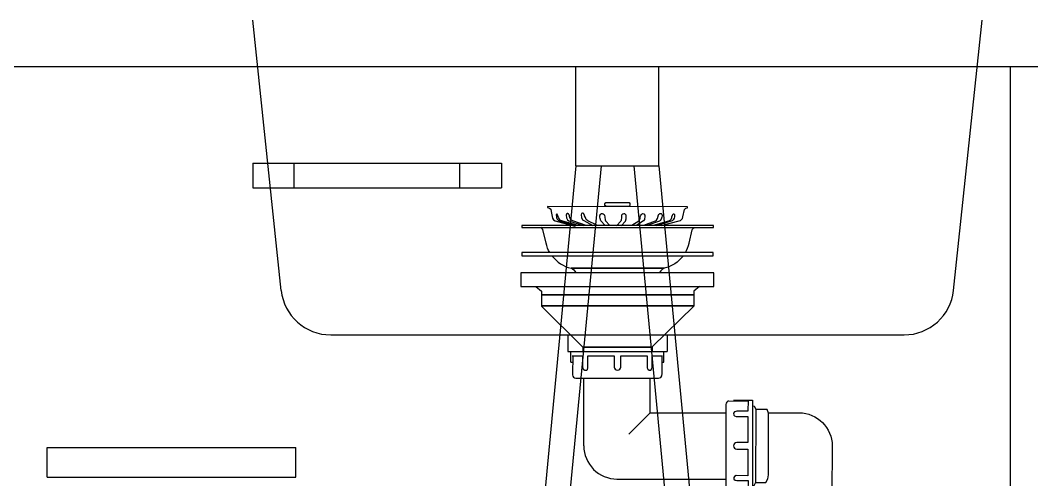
# Model space of a CAD drawing. Header units: millimetres. Extents: x 976 to 9349, y -1578 to 2211.
# Drawn here: x 6598.8 to 6659.8, y -624.8 to -597 of the extents above; entities that cross this region are included whole.
import ezdxf

# ---------------------------------------------------------------- set-up
doc = ezdxf.new("R2010")
doc.units = ezdxf.units.MM
for name, color, linetype in [('Inst - odpływ', 35, 'Continuous'), ('Meble', 42, 'Continuous'), ('Meble wnętrze', 52, 'Continuous')]:
    doc.layers.add(name, color=color, linetype=linetype)

# ---------------------------------------------------------------- blocks, each defined once
blk = doc.blocks.new('Z$W@#25996')
for p, q in [((1.717, 3.686), (0, 20)), ((42.283, 3.686), (44, 20)), ((4.701, 1), (39.299, 1)), ((19, 1), (19, 0)), ((25, 1), (25, 0)), ((19, 0), (25, 0))]:
    blk.add_line(p, q)
for centre, start, end in [((4.701, 4), 186.00901, 270), ((39.299, 4), 270, 353.99099)]:
    blk.add_arc(centre, 3, start, end)
blk = doc.blocks.new('Z$W@#292')
for p, q in [((0, 1.5), (15, 1.5)), ((0, 1.5), (0, 0)), ((2.5, 0), (2.5, 1.5)), ((12.5, 0), (12.5, 1.5)), ((15, 1.5), (15, 0)), ((0, 0), (15, 0))]:
    blk.add_line(p, q)
blk = doc.blocks.new('Z$W@#22725')
blk.add_line((0, 88.9), (80, 88.9))
blk.add_blockref('Z$W@#292', (32.5, 81.575))
blk = doc.blocks.new('Z$W@#23851')
for p, q in [((0, 1.8), (15, 1.8)), ((0, 0), (0, 1.8)), ((15, 0), (15, 1.8)), ((0, 0), (15, 0))]:
    blk.add_line(p, q)
blk = doc.blocks.new('Z$W@#2324')
blk.add_line((0, 0), (251, 0))
blk = doc.blocks.new('Z$W@#28199')
for p, q in [((5, 60), (5, 66)), ((10, 60), (10, 66)), ((5, 60), (0, 7.5)), ((6.514, 60), (1.5, 7.5)), ((5, 60), (10, 60)), ((8.486, 60), (13.5, 7.5)), ((10, 60), (15, 7.5))]:
    blk.add_line(p, q)
blk = doc.blocks.new('Z$W@#17160')
for p, q in [((28.396, 34.68), (33.996, 34.68)), ((28.396, 34.03), (28.396, 34.68)), ((29.101, 34.68), (33.292, 34.68)), ((33.996, 34.03), (33.996, 34.68)), ((28.396, 34.03), (28.507, 34.03)), ((33.894, 34.03), (33.996, 34.03)), ((29.171, 28.973), (29.17, 33.073)), ((33.171, 30.973), (33.17, 33.073)), ((31.877, 29.679), (33.171, 30.973)), ((33.171, 30.973), (37.736, 30.974)), ((31.171, 26.973), (37.737, 26.974))]:
    blk.add_line(p, q)
blk.add_arc((31.171, 28.973), 2, 180, 270.02263)
for points, knots in [([(33.835, 42.287), (33.835, 42.287), (34.92, 42.56), (34.92, 42.56), (34.92, 42.56), (35.035, 42.588), (35.124, 42.681), (35.147, 42.799), (35.147, 42.799), (35.147, 42.799), (35.242, 43.252), (35.242, 43.252), (35.242, 43.252), (35.242, 43.252), (35.316, 43.326), (35.316, 43.326), (35.316, 43.326), (35.316, 43.326), (35.432, 43.358), (35.432, 43.358), (35.432, 43.358), (35.432, 43.358), (35.432, 43.405), (35.432, 43.405), (35.432, 43.405), (35.432, 43.405), (26.977, 43.425), (26.977, 43.425), (26.977, 43.425), (26.977, 43.425), (26.979, 43.368), (26.979, 43.368), (26.979, 43.368), (26.979, 43.368), (27.09, 43.335), (27.09, 43.335), (27.09, 43.335), (27.09, 43.335), (27.173, 43.265), (27.173, 43.265), (27.173, 43.265), (27.173, 43.265), (27.21, 43.122), (27.21, 43.122), (27.21, 43.122), (27.21, 43.122), (27.275, 42.732), (27.275, 42.732), (27.275, 42.732), (27.275, 42.732), (27.34, 42.635), (27.34, 42.635), (27.34, 42.635), (27.34, 42.635), (27.432, 42.57), (27.432, 42.57), (27.432, 42.57), (27.432, 42.57), (28.636, 42.25), (28.636, 42.25)], [0, 0, 0, 0, 0.0625, 0.0625, 0.0625, 0.0625, 0.125, 0.125, 0.125, 0.125, 0.1875, 0.1875, 0.1875, 0.1875, 0.25, 0.25, 0.25, 0.25, 0.3125, 0.3125, 0.3125, 0.3125, 0.375, 0.375, 0.375, 0.375, 0.4375, 0.4375, 0.4375, 0.4375, 0.5, 0.5, 0.5, 0.5, 0.5625, 0.5625, 0.5625, 0.5625, 0.625, 0.625, 0.625, 0.625, 0.6875, 0.6875, 0.6875, 0.6875, 0.75, 0.75, 0.75, 0.75, 0.8125, 0.8125, 0.8125, 0.8125, 0.875, 0.875, 0.875, 0.875, 1, 1, 1, 1]), ([(31.915, 43.674), (31.915, 43.674), (30.504, 43.674), (30.504, 43.674), (30.504, 43.674), (30.504, 43.674), (30.438, 43.599), (30.438, 43.599), (30.438, 43.599), (30.438, 43.599), (30.438, 43.493), (30.438, 43.493), (30.438, 43.493), (30.438, 43.493), (30.53, 43.425), (30.53, 43.425), (30.53, 43.425), (30.53, 43.425), (31.89, 43.425), (31.89, 43.425), (31.89, 43.425), (31.89, 43.425), (31.939, 43.483), (31.939, 43.483), (31.939, 43.483), (31.939, 43.483), (31.939, 43.609), (31.939, 43.609), (31.939, 43.609), (31.939, 43.609), (31.915, 43.674), (31.915, 43.674)], [0, 0, 0, 0, 0.111111, 0.111111, 0.111111, 0.111111, 0.222222, 0.222222, 0.222222, 0.222222, 0.333333, 0.333333, 0.333333, 0.333333, 0.444444, 0.444444, 0.444444, 0.444444, 0.555556, 0.555556, 0.555556, 0.555556, 0.666667, 0.666667, 0.666667, 0.666667, 0.777778, 0.777778, 0.777778, 0.777778, 1, 1, 1, 1]), ([(28.837, 42.294), (28.837, 42.294), (27.759, 42.593), (27.759, 42.593), (27.759, 42.593), (27.759, 42.593), (27.711, 42.657), (27.711, 42.657), (27.711, 42.657), (27.711, 42.657), (27.64, 42.761), (27.64, 42.761), (27.64, 42.761), (27.64, 42.761), (27.588, 42.936), (27.588, 42.936), (27.588, 42.936), (27.588, 42.936), (27.548, 42.988), (27.548, 42.988), (27.548, 42.988), (27.548, 42.988), (27.512, 42.976), (27.512, 42.976), (27.512, 42.976), (27.512, 42.976), (27.496, 42.936), (27.496, 42.936), (27.496, 42.936), (27.496, 42.936), (27.516, 42.799), (27.516, 42.799), (27.516, 42.799), (27.516, 42.799), (27.523, 42.771), (27.523, 42.771), (27.523, 42.771), (27.523, 42.771), (27.531, 42.743), (27.531, 42.743), (27.531, 42.743), (27.531, 42.743), (27.543, 42.717), (27.543, 42.717), (27.543, 42.717), (27.543, 42.717), (27.556, 42.692), (27.556, 42.692), (27.556, 42.692), (27.556, 42.692), (27.572, 42.668), (27.572, 42.668), (27.572, 42.668), (27.572, 42.668), (27.589, 42.646), (27.589, 42.646), (27.589, 42.646), (27.589, 42.646), (27.609, 42.626), (27.609, 42.626), (27.609, 42.626), (27.609, 42.626), (27.63, 42.608), (27.63, 42.608), (27.63, 42.608), (27.63, 42.608), (27.652, 42.592), (27.652, 42.592), (27.652, 42.592), (27.652, 42.592), (27.676, 42.579), (27.676, 42.579), (27.676, 42.579), (27.676, 42.579), (27.701, 42.568), (27.701, 42.568), (27.701, 42.568), (27.701, 42.568), (27.726, 42.56), (27.726, 42.56), (27.726, 42.56), (27.726, 42.56), (28.698, 42.262), (28.698, 42.262)], [0, 0, 0, 0, 0.045455, 0.045455, 0.045455, 0.045455, 0.090909, 0.090909, 0.090909, 0.090909, 0.136364, 0.136364, 0.136364, 0.136364, 0.181818, 0.181818, 0.181818, 0.181818, 0.227273, 0.227273, 0.227273, 0.227273, 0.272727, 0.272727, 0.272727, 0.272727, 0.318182, 0.318182, 0.318182, 0.318182, 0.363636, 0.363636, 0.363636, 0.363636, 0.409091, 0.409091, 0.409091, 0.409091, 0.454545, 0.454545, 0.454545, 0.454545, 0.5, 0.5, 0.5, 0.5, 0.545455, 0.545455, 0.545455, 0.545455, 0.590909, 0.590909, 0.590909, 0.590909, 0.636364, 0.636364, 0.636364, 0.636364, 0.681818, 0.681818, 0.681818, 0.681818, 0.727273, 0.727273, 0.727273, 0.727273, 0.772727, 0.772727, 0.772727, 0.772727, 0.818182, 0.818182, 0.818182, 0.818182, 0.863636, 0.863636, 0.863636, 0.863636, 0.909091, 0.909091, 0.909091, 0.909091, 1, 1, 1, 1]), ([(29.311, 42.294), (29.311, 42.294), (28.515, 42.565), (28.515, 42.565), (28.515, 42.565), (28.515, 42.565), (28.38, 42.617), (28.38, 42.617), (28.38, 42.617), (28.38, 42.617), (28.324, 42.745), (28.324, 42.745), (28.324, 42.745), (28.324, 42.745), (28.307, 42.853), (28.307, 42.853), (28.307, 42.853), (28.307, 42.853), (28.304, 42.872), (28.304, 42.872), (28.304, 42.872), (28.304, 42.872), (28.298, 42.891), (28.298, 42.891), (28.298, 42.891), (28.298, 42.891), (28.292, 42.91), (28.292, 42.91), (28.292, 42.91), (28.292, 42.91), (28.283, 42.928), (28.283, 42.928), (28.283, 42.928), (28.283, 42.928), (28.274, 42.944), (28.274, 42.944), (28.274, 42.944), (28.274, 42.944), (28.263, 42.959), (28.263, 42.959), (28.263, 42.959), (28.263, 42.959), (28.252, 42.972), (28.252, 42.972), (28.252, 42.972), (28.252, 42.972), (28.24, 42.983), (28.24, 42.983), (28.24, 42.983), (28.24, 42.983), (28.228, 42.992), (28.228, 42.992), (28.228, 42.992), (28.228, 42.992), (28.215, 42.999), (28.215, 42.999), (28.215, 42.999), (28.215, 42.999), (28.203, 43.004), (28.203, 43.004), (28.203, 43.004), (28.203, 43.004), (28.19, 43.006), (28.19, 43.006), (28.19, 43.006), (28.19, 43.006), (28.184, 43.007), (28.184, 43.007), (28.184, 43.007), (28.184, 43.007), (28.129, 42.972), (28.129, 42.972), (28.129, 42.972), (28.129, 42.972), (28.097, 42.904), (28.097, 42.904), (28.097, 42.904), (28.097, 42.904), (28.117, 42.745), (28.117, 42.745), (28.117, 42.745), (28.117, 42.745), (28.185, 42.621), (28.185, 42.621), (28.185, 42.621), (28.185, 42.621), (28.26, 42.573), (28.26, 42.573), (28.26, 42.573), (28.26, 42.573), (29.124, 42.278), (29.124, 42.278)], [0, 0, 0, 0, 0.041667, 0.041667, 0.041667, 0.041667, 0.083333, 0.083333, 0.083333, 0.083333, 0.125, 0.125, 0.125, 0.125, 0.166667, 0.166667, 0.166667, 0.166667, 0.208333, 0.208333, 0.208333, 0.208333, 0.25, 0.25, 0.25, 0.25, 0.291667, 0.291667, 0.291667, 0.291667, 0.333333, 0.333333, 0.333333, 0.333333, 0.375, 0.375, 0.375, 0.375, 0.416667, 0.416667, 0.416667, 0.416667, 0.458333, 0.458333, 0.458333, 0.458333, 0.5, 0.5, 0.5, 0.5, 0.541667, 0.541667, 0.541667, 0.541667, 0.583333, 0.583333, 0.583333, 0.583333, 0.625, 0.625, 0.625, 0.625, 0.666667, 0.666667, 0.666667, 0.666667, 0.708333, 0.708333, 0.708333, 0.708333, 0.75, 0.75, 0.75, 0.75, 0.791667, 0.791667, 0.791667, 0.791667, 0.833333, 0.833333, 0.833333, 0.833333, 0.875, 0.875, 0.875, 0.875, 0.916667, 0.916667, 0.916667, 0.916667, 1, 1, 1, 1]), ([(29.963, 42.303), (29.963, 42.303), (29.422, 42.569), (29.422, 42.569), (29.422, 42.569), (29.422, 42.569), (29.316, 42.643), (29.316, 42.643), (29.316, 42.643), (29.316, 42.643), (29.272, 42.76), (29.272, 42.76), (29.272, 42.76), (29.272, 42.76), (29.215, 42.875), (29.215, 42.875), (29.215, 42.875), (29.215, 42.875), (29.211, 42.896), (29.211, 42.896), (29.211, 42.896), (29.211, 42.896), (29.206, 42.916), (29.206, 42.916), (29.206, 42.916), (29.206, 42.916), (29.199, 42.936), (29.199, 42.936), (29.199, 42.936), (29.199, 42.936), (29.191, 42.955), (29.191, 42.955), (29.191, 42.955), (29.191, 42.955), (29.181, 42.972), (29.181, 42.972), (29.181, 42.972), (29.181, 42.972), (29.171, 42.988), (29.171, 42.988), (29.171, 42.988), (29.171, 42.988), (29.159, 43.002), (29.159, 43.002), (29.159, 43.002), (29.159, 43.002), (29.147, 43.014), (29.147, 43.014), (29.147, 43.014), (29.147, 43.014), (29.135, 43.024), (29.135, 43.024), (29.135, 43.024), (29.135, 43.024), (29.123, 43.031), (29.123, 43.031), (29.123, 43.031), (29.123, 43.031), (29.11, 43.036), (29.11, 43.036), (29.11, 43.036), (29.11, 43.036), (29.097, 43.039), (29.097, 43.039), (29.097, 43.039), (29.097, 43.039), (29.091, 43.039), (29.091, 43.039), (29.091, 43.039), (29.091, 43.039), (29.036, 43.002), (29.036, 43.002), (29.036, 43.002), (29.036, 43.002), (29.005, 42.93), (29.005, 42.93), (29.005, 42.93), (29.005, 42.93), (29.025, 42.76), (29.025, 42.76), (29.025, 42.76), (29.025, 42.76), (29.092, 42.629), (29.092, 42.629), (29.092, 42.629), (29.092, 42.629), (29.168, 42.578), (29.168, 42.578), (29.168, 42.578), (29.168, 42.578), (29.707, 42.282), (29.707, 42.282)], [0, 0, 0, 0, 0.041667, 0.041667, 0.041667, 0.041667, 0.083333, 0.083333, 0.083333, 0.083333, 0.125, 0.125, 0.125, 0.125, 0.166667, 0.166667, 0.166667, 0.166667, 0.208333, 0.208333, 0.208333, 0.208333, 0.25, 0.25, 0.25, 0.25, 0.291667, 0.291667, 0.291667, 0.291667, 0.333333, 0.333333, 0.333333, 0.333333, 0.375, 0.375, 0.375, 0.375, 0.416667, 0.416667, 0.416667, 0.416667, 0.458333, 0.458333, 0.458333, 0.458333, 0.5, 0.5, 0.5, 0.5, 0.541667, 0.541667, 0.541667, 0.541667, 0.583333, 0.583333, 0.583333, 0.583333, 0.625, 0.625, 0.625, 0.625, 0.666667, 0.666667, 0.666667, 0.666667, 0.708333, 0.708333, 0.708333, 0.708333, 0.75, 0.75, 0.75, 0.75, 0.791667, 0.791667, 0.791667, 0.791667, 0.833333, 0.833333, 0.833333, 0.833333, 0.875, 0.875, 0.875, 0.875, 0.916667, 0.916667, 0.916667, 0.916667, 1, 1, 1, 1]), ([(30.449, 42.291), (30.449, 42.291), (30.187, 42.565), (30.187, 42.565), (30.187, 42.565), (30.187, 42.565), (30.149, 42.705), (30.149, 42.705), (30.149, 42.705), (30.149, 42.705), (30.142, 42.795), (30.142, 42.795), (30.142, 42.795), (30.142, 42.795), (30.141, 42.853), (30.141, 42.853), (30.141, 42.853), (30.141, 42.853), (30.142, 42.872), (30.142, 42.872), (30.142, 42.872), (30.142, 42.872), (30.144, 42.891), (30.144, 42.891), (30.144, 42.891), (30.144, 42.891), (30.149, 42.91), (30.149, 42.91), (30.149, 42.91), (30.149, 42.91), (30.156, 42.928), (30.156, 42.928), (30.156, 42.928), (30.156, 42.928), (30.165, 42.944), (30.165, 42.944), (30.165, 42.944), (30.165, 42.944), (30.177, 42.959), (30.177, 42.959), (30.177, 42.959), (30.177, 42.959), (30.189, 42.972), (30.189, 42.972), (30.189, 42.972), (30.189, 42.972), (30.204, 42.983), (30.204, 42.983), (30.204, 42.983), (30.204, 42.983), (30.219, 42.992), (30.219, 42.992), (30.219, 42.992), (30.219, 42.992), (30.236, 42.999), (30.236, 42.999), (30.236, 42.999), (30.236, 42.999), (30.254, 43.004), (30.254, 43.004), (30.254, 43.004), (30.254, 43.004), (30.272, 43.006), (30.272, 43.006), (30.272, 43.006), (30.272, 43.006), (30.281, 43.007), (30.281, 43.007), (30.281, 43.007), (30.281, 43.007), (30.34, 42.984), (30.34, 42.984), (30.34, 42.984), (30.34, 42.984), (30.404, 42.942), (30.404, 42.942), (30.404, 42.942), (30.404, 42.942), (30.423, 42.904), (30.423, 42.904), (30.423, 42.904), (30.423, 42.904), (30.43, 42.793), (30.43, 42.793), (30.43, 42.793), (30.43, 42.793), (30.449, 42.622), (30.449, 42.622), (30.449, 42.622), (30.449, 42.622), (30.475, 42.563), (30.475, 42.563), (30.475, 42.563), (30.475, 42.563), (30.735, 42.291), (30.735, 42.291)], [0, 0, 0, 0, 0.04, 0.04, 0.04, 0.04, 0.08, 0.08, 0.08, 0.08, 0.12, 0.12, 0.12, 0.12, 0.16, 0.16, 0.16, 0.16, 0.2, 0.2, 0.2, 0.2, 0.24, 0.24, 0.24, 0.24, 0.28, 0.28, 0.28, 0.28, 0.32, 0.32, 0.32, 0.32, 0.36, 0.36, 0.36, 0.36, 0.4, 0.4, 0.4, 0.4, 0.44, 0.44, 0.44, 0.44, 0.48, 0.48, 0.48, 0.48, 0.52, 0.52, 0.52, 0.52, 0.56, 0.56, 0.56, 0.56, 0.6, 0.6, 0.6, 0.6, 0.64, 0.64, 0.64, 0.64, 0.68, 0.68, 0.68, 0.68, 0.72, 0.72, 0.72, 0.72, 0.76, 0.76, 0.76, 0.76, 0.8, 0.8, 0.8, 0.8, 0.84, 0.84, 0.84, 0.84, 0.88, 0.88, 0.88, 0.88, 0.92, 0.92, 0.92, 0.92, 1, 1, 1, 1]), ([(31.424, 42.27), (31.424, 42.27), (31.687, 42.545), (31.687, 42.545), (31.687, 42.545), (31.687, 42.545), (31.724, 42.684), (31.724, 42.684), (31.724, 42.684), (31.724, 42.684), (31.731, 42.774), (31.731, 42.774), (31.731, 42.774), (31.731, 42.774), (31.732, 42.832), (31.732, 42.832), (31.732, 42.832), (31.732, 42.832), (31.732, 42.852), (31.732, 42.852), (31.732, 42.852), (31.732, 42.852), (31.729, 42.871), (31.729, 42.871), (31.729, 42.871), (31.729, 42.871), (31.724, 42.889), (31.724, 42.889), (31.724, 42.889), (31.724, 42.889), (31.717, 42.907), (31.717, 42.907), (31.717, 42.907), (31.717, 42.907), (31.708, 42.923), (31.708, 42.923), (31.708, 42.923), (31.708, 42.923), (31.697, 42.938), (31.697, 42.938), (31.697, 42.938), (31.697, 42.938), (31.684, 42.951), (31.684, 42.951), (31.684, 42.951), (31.684, 42.951), (31.67, 42.963), (31.67, 42.963), (31.67, 42.963), (31.67, 42.963), (31.654, 42.972), (31.654, 42.972), (31.654, 42.972), (31.654, 42.972), (31.637, 42.979), (31.637, 42.979), (31.637, 42.979), (31.637, 42.979), (31.62, 42.983), (31.62, 42.983), (31.62, 42.983), (31.62, 42.983), (31.602, 42.986), (31.602, 42.986), (31.602, 42.986), (31.602, 42.986), (31.593, 42.986), (31.593, 42.986), (31.593, 42.986), (31.593, 42.986), (31.533, 42.964), (31.533, 42.964), (31.533, 42.964), (31.533, 42.964), (31.469, 42.921), (31.469, 42.921), (31.469, 42.921), (31.469, 42.921), (31.45, 42.883), (31.45, 42.883), (31.45, 42.883), (31.45, 42.883), (31.443, 42.772), (31.443, 42.772), (31.443, 42.772), (31.443, 42.772), (31.424, 42.602), (31.424, 42.602), (31.424, 42.602), (31.424, 42.602), (31.398, 42.542), (31.398, 42.542), (31.398, 42.542), (31.398, 42.542), (31.139, 42.27), (31.139, 42.27)], [0, 0, 0, 0, 0.04, 0.04, 0.04, 0.04, 0.08, 0.08, 0.08, 0.08, 0.12, 0.12, 0.12, 0.12, 0.16, 0.16, 0.16, 0.16, 0.2, 0.2, 0.2, 0.2, 0.24, 0.24, 0.24, 0.24, 0.28, 0.28, 0.28, 0.28, 0.32, 0.32, 0.32, 0.32, 0.36, 0.36, 0.36, 0.36, 0.4, 0.4, 0.4, 0.4, 0.44, 0.44, 0.44, 0.44, 0.48, 0.48, 0.48, 0.48, 0.52, 0.52, 0.52, 0.52, 0.56, 0.56, 0.56, 0.56, 0.6, 0.6, 0.6, 0.6, 0.64, 0.64, 0.64, 0.64, 0.68, 0.68, 0.68, 0.68, 0.72, 0.72, 0.72, 0.72, 0.76, 0.76, 0.76, 0.76, 0.8, 0.8, 0.8, 0.8, 0.84, 0.84, 0.84, 0.84, 0.88, 0.88, 0.88, 0.88, 0.92, 0.92, 0.92, 0.92, 1, 1, 1, 1]), ([(32.075, 42.299), (32.075, 42.299), (32.488, 42.56), (32.488, 42.56), (32.488, 42.56), (32.488, 42.56), (32.499, 42.568), (32.499, 42.568), (32.499, 42.568), (32.499, 42.568), (32.509, 42.579), (32.509, 42.579), (32.509, 42.579), (32.509, 42.579), (32.519, 42.592), (32.519, 42.592), (32.519, 42.592), (32.519, 42.592), (32.528, 42.608), (32.528, 42.608), (32.528, 42.608), (32.528, 42.608), (32.537, 42.626), (32.537, 42.626), (32.537, 42.626), (32.537, 42.626), (32.545, 42.646), (32.545, 42.646), (32.545, 42.646), (32.545, 42.646), (32.552, 42.668), (32.552, 42.668), (32.552, 42.668), (32.552, 42.668), (32.559, 42.692), (32.559, 42.692), (32.559, 42.692), (32.559, 42.692), (32.564, 42.717), (32.564, 42.717), (32.564, 42.717), (32.564, 42.717), (32.569, 42.743), (32.569, 42.743), (32.569, 42.743), (32.569, 42.743), (32.573, 42.771), (32.573, 42.771), (32.573, 42.771), (32.573, 42.771), (32.575, 42.799), (32.575, 42.799), (32.575, 42.799), (32.575, 42.799), (32.594, 42.877), (32.594, 42.877), (32.594, 42.877), (32.594, 42.877), (32.649, 42.958), (32.649, 42.958), (32.649, 42.958), (32.649, 42.958), (32.715, 43.001), (32.715, 43.001), (32.715, 43.001), (32.715, 43.001), (32.781, 42.985), (32.781, 42.985), (32.781, 42.985), (32.781, 42.985), (32.85, 42.915), (32.85, 42.915), (32.85, 42.915), (32.85, 42.915), (32.85, 42.849), (32.85, 42.849), (32.85, 42.849), (32.85, 42.849), (32.831, 42.644), (32.831, 42.644), (32.831, 42.644), (32.831, 42.644), (32.761, 42.559), (32.761, 42.559), (32.761, 42.559), (32.761, 42.559), (32.37, 42.303), (32.37, 42.303)], [0, 0, 0, 0, 0.043478, 0.043478, 0.043478, 0.043478, 0.086957, 0.086957, 0.086957, 0.086957, 0.130435, 0.130435, 0.130435, 0.130435, 0.173913, 0.173913, 0.173913, 0.173913, 0.217391, 0.217391, 0.217391, 0.217391, 0.26087, 0.26087, 0.26087, 0.26087, 0.304348, 0.304348, 0.304348, 0.304348, 0.347826, 0.347826, 0.347826, 0.347826, 0.391304, 0.391304, 0.391304, 0.391304, 0.434783, 0.434783, 0.434783, 0.434783, 0.478261, 0.478261, 0.478261, 0.478261, 0.521739, 0.521739, 0.521739, 0.521739, 0.565217, 0.565217, 0.565217, 0.565217, 0.608696, 0.608696, 0.608696, 0.608696, 0.652174, 0.652174, 0.652174, 0.652174, 0.695652, 0.695652, 0.695652, 0.695652, 0.73913, 0.73913, 0.73913, 0.73913, 0.782609, 0.782609, 0.782609, 0.782609, 0.826087, 0.826087, 0.826087, 0.826087, 0.869565, 0.869565, 0.869565, 0.869565, 0.913043, 0.913043, 0.913043, 0.913043, 1, 1, 1, 1]), ([(32.793, 42.295), (32.793, 42.295), (33.503, 42.564), (33.503, 42.564), (33.503, 42.564), (33.503, 42.564), (33.555, 42.616), (33.555, 42.616), (33.555, 42.616), (33.555, 42.616), (33.622, 42.716), (33.622, 42.716), (33.622, 42.716), (33.622, 42.716), (33.657, 42.853), (33.657, 42.853), (33.657, 42.853), (33.657, 42.853), (33.66, 42.872), (33.66, 42.872), (33.66, 42.872), (33.66, 42.872), (33.665, 42.891), (33.665, 42.891), (33.665, 42.891), (33.665, 42.891), (33.672, 42.91), (33.672, 42.91), (33.672, 42.91), (33.672, 42.91), (33.681, 42.928), (33.681, 42.928), (33.681, 42.928), (33.681, 42.928), (33.691, 42.944), (33.691, 42.944), (33.691, 42.944), (33.691, 42.944), (33.703, 42.959), (33.703, 42.959), (33.703, 42.959), (33.703, 42.959), (33.715, 42.972), (33.715, 42.972), (33.715, 42.972), (33.715, 42.972), (33.729, 42.983), (33.729, 42.983), (33.729, 42.983), (33.729, 42.983), (33.743, 42.992), (33.743, 42.992), (33.743, 42.992), (33.743, 42.992), (33.757, 42.999), (33.757, 42.999), (33.757, 42.999), (33.757, 42.999), (33.772, 43.004), (33.772, 43.004), (33.772, 43.004), (33.772, 43.004), (33.776, 43.005), (33.776, 43.005), (33.776, 43.005), (33.776, 43.005), (33.842, 43.003), (33.842, 43.003), (33.842, 43.003), (33.842, 43.003), (33.871, 42.959), (33.871, 42.959), (33.871, 42.959), (33.871, 42.959), (33.894, 42.877), (33.894, 42.877), (33.894, 42.877), (33.894, 42.877), (33.883, 42.784), (33.883, 42.784), (33.883, 42.784), (33.883, 42.784), (33.842, 42.661), (33.842, 42.661), (33.842, 42.661), (33.842, 42.661), (33.782, 42.586), (33.782, 42.586), (33.782, 42.586), (33.782, 42.586), (33.734, 42.549), (33.734, 42.549), (33.734, 42.549), (33.734, 42.549), (33.035, 42.295), (33.035, 42.295)], [0, 0, 0, 0, 0.04, 0.04, 0.04, 0.04, 0.08, 0.08, 0.08, 0.08, 0.12, 0.12, 0.12, 0.12, 0.16, 0.16, 0.16, 0.16, 0.2, 0.2, 0.2, 0.2, 0.24, 0.24, 0.24, 0.24, 0.28, 0.28, 0.28, 0.28, 0.32, 0.32, 0.32, 0.32, 0.36, 0.36, 0.36, 0.36, 0.4, 0.4, 0.4, 0.4, 0.44, 0.44, 0.44, 0.44, 0.48, 0.48, 0.48, 0.48, 0.52, 0.52, 0.52, 0.52, 0.56, 0.56, 0.56, 0.56, 0.6, 0.6, 0.6, 0.6, 0.64, 0.64, 0.64, 0.64, 0.68, 0.68, 0.68, 0.68, 0.72, 0.72, 0.72, 0.72, 0.76, 0.76, 0.76, 0.76, 0.8, 0.8, 0.8, 0.8, 0.84, 0.84, 0.84, 0.84, 0.88, 0.88, 0.88, 0.88, 0.92, 0.92, 0.92, 0.92, 1, 1, 1, 1]), ([(33.367, 42.302), (33.367, 42.302), (34.291, 42.56), (34.291, 42.56), (34.291, 42.56), (34.291, 42.56), (34.315, 42.568), (34.315, 42.568), (34.315, 42.568), (34.315, 42.568), (34.338, 42.579), (34.338, 42.579), (34.338, 42.579), (34.338, 42.579), (34.36, 42.592), (34.36, 42.592), (34.36, 42.592), (34.36, 42.592), (34.38, 42.608), (34.38, 42.608), (34.38, 42.608), (34.38, 42.608), (34.4, 42.626), (34.4, 42.626), (34.4, 42.626), (34.4, 42.626), (34.418, 42.646), (34.418, 42.646), (34.418, 42.646), (34.418, 42.646), (34.434, 42.668), (34.434, 42.668), (34.434, 42.668), (34.434, 42.668), (34.448, 42.692), (34.448, 42.692), (34.448, 42.692), (34.448, 42.692), (34.461, 42.717), (34.461, 42.717), (34.461, 42.717), (34.461, 42.717), (34.471, 42.743), (34.471, 42.743), (34.471, 42.743), (34.471, 42.743), (34.479, 42.771), (34.479, 42.771), (34.479, 42.771), (34.479, 42.771), (34.485, 42.799), (34.485, 42.799), (34.485, 42.799), (34.485, 42.799), (34.512, 42.912), (34.512, 42.912), (34.512, 42.912), (34.512, 42.912), (34.551, 42.98), (34.551, 42.98), (34.551, 42.98), (34.551, 42.98), (34.611, 42.991), (34.611, 42.991), (34.611, 42.991), (34.611, 42.991), (34.64, 42.955), (34.64, 42.955), (34.64, 42.955), (34.64, 42.955), (34.647, 42.891), (34.647, 42.891), (34.647, 42.891), (34.647, 42.891), (34.643, 42.799), (34.643, 42.799), (34.643, 42.799), (34.643, 42.799), (34.622, 42.721), (34.622, 42.721), (34.622, 42.721), (34.622, 42.721), (34.565, 42.628), (34.565, 42.628), (34.565, 42.628), (34.565, 42.628), (34.498, 42.557), (34.498, 42.557), (34.498, 42.557), (34.498, 42.557), (33.537, 42.273), (33.537, 42.273)], [0, 0, 0, 0, 0.041667, 0.041667, 0.041667, 0.041667, 0.083333, 0.083333, 0.083333, 0.083333, 0.125, 0.125, 0.125, 0.125, 0.166667, 0.166667, 0.166667, 0.166667, 0.208333, 0.208333, 0.208333, 0.208333, 0.25, 0.25, 0.25, 0.25, 0.291667, 0.291667, 0.291667, 0.291667, 0.333333, 0.333333, 0.333333, 0.333333, 0.375, 0.375, 0.375, 0.375, 0.416667, 0.416667, 0.416667, 0.416667, 0.458333, 0.458333, 0.458333, 0.458333, 0.5, 0.5, 0.5, 0.5, 0.541667, 0.541667, 0.541667, 0.541667, 0.583333, 0.583333, 0.583333, 0.583333, 0.625, 0.625, 0.625, 0.625, 0.666667, 0.666667, 0.666667, 0.666667, 0.708333, 0.708333, 0.708333, 0.708333, 0.75, 0.75, 0.75, 0.75, 0.791667, 0.791667, 0.791667, 0.791667, 0.833333, 0.833333, 0.833333, 0.833333, 0.875, 0.875, 0.875, 0.875, 0.916667, 0.916667, 0.916667, 0.916667, 1, 1, 1, 1]), ([(25.434, 42.289), (25.434, 42.289), (36.987, 42.289), (36.987, 42.289), (36.987, 42.289), (36.987, 42.289), (36.987, 42.162), (36.987, 42.162), (36.987, 42.162), (36.987, 42.162), (35.858, 42.162), (35.858, 42.162), (35.858, 42.162), (35.858, 42.162), (35.835, 42.162), (35.835, 42.162), (35.835, 42.162), (35.835, 42.162), (26.581, 42.162), (26.581, 42.162), (26.581, 42.162), (26.581, 42.162), (26.55, 42.162), (26.55, 42.162), (26.55, 42.162), (26.55, 42.162), (25.434, 42.162), (25.434, 42.162), (25.434, 42.162), (25.434, 42.162), (25.434, 42.289), (25.434, 42.289)], [0, 0, 0, 0, 0.111111, 0.111111, 0.111111, 0.111111, 0.222222, 0.222222, 0.222222, 0.222222, 0.333333, 0.333333, 0.333333, 0.333333, 0.444444, 0.444444, 0.444444, 0.444444, 0.555556, 0.555556, 0.555556, 0.555556, 0.666667, 0.666667, 0.666667, 0.666667, 0.777778, 0.777778, 0.777778, 0.777778, 1, 1, 1, 1]), ([(27.122, 40.645), (27.018, 40.824), (26.941, 41.018), (26.894, 41.221), (26.894, 41.221), (26.894, 41.221), (26.706, 42.035), (26.706, 42.035), (26.706, 42.035), (26.706, 42.035), (26.643, 42.119), (26.643, 42.119), (26.643, 42.119), (26.643, 42.119), (26.581, 42.162), (26.581, 42.162)], [0, 0, 0, 0, 0.2, 0.2, 0.2, 0.2, 0.4, 0.4, 0.4, 0.4, 0.6, 0.6, 0.6, 0.6, 1, 1, 1, 1]), ([(35.296, 40.645), (35.401, 40.824), (35.478, 41.018), (35.525, 41.221), (35.525, 41.221), (35.525, 41.221), (35.702, 42.013), (35.702, 42.013), (35.702, 42.013), (35.702, 42.013), (35.751, 42.111), (35.751, 42.111), (35.751, 42.111), (35.751, 42.111), (35.835, 42.162), (35.835, 42.162)], [0, 0, 0, 0, 0.2, 0.2, 0.2, 0.2, 0.4, 0.4, 0.4, 0.4, 0.6, 0.6, 0.6, 0.6, 1, 1, 1, 1]), ([(25.426, 40.657), (25.426, 40.657), (36.983, 40.657), (36.983, 40.657), (36.983, 40.657), (36.983, 40.657), (36.983, 40.446), (36.983, 40.446), (36.983, 40.446), (36.983, 40.446), (25.426, 40.446), (25.426, 40.446), (25.426, 40.446), (25.426, 40.446), (25.426, 40.657), (25.426, 40.657)], [0, 0, 0, 0, 0.2, 0.2, 0.2, 0.2, 0.4, 0.4, 0.4, 0.4, 0.6, 0.6, 0.6, 0.6, 1, 1, 1, 1]), ([(27.259, 40.44), (27.544, 40.067), (27.947, 39.806), (28.4, 39.702), (28.4, 39.702), (28.4, 39.702), (28.491, 39.667), (28.491, 39.667), (28.491, 39.667), (28.491, 39.667), (28.57, 39.605), (28.57, 39.605), (28.57, 39.605), (28.57, 39.605), (28.634, 39.52), (28.634, 39.52), (28.634, 39.52), (28.634, 39.52), (28.697, 39.432), (28.697, 39.432)], [0, 0, 0, 0, 0.166667, 0.166667, 0.166667, 0.166667, 0.333333, 0.333333, 0.333333, 0.333333, 0.5, 0.5, 0.5, 0.5, 0.666667, 0.666667, 0.666667, 0.666667, 1, 1, 1, 1]), ([(35.159, 40.44), (34.875, 40.067), (34.472, 39.806), (34.019, 39.702), (34.019, 39.702), (34.018, 39.702), (34.018, 39.702), (34.018, 39.702), (34.018, 39.702), (34.018, 39.702), (33.912, 39.652), (33.912, 39.652), (33.912, 39.652), (33.912, 39.652), (33.816, 39.555), (33.816, 39.555), (33.816, 39.555), (33.816, 39.555), (33.719, 39.421), (33.719, 39.421)], [0, 0, 0, 0, 0.166667, 0.166667, 0.166667, 0.166667, 0.333333, 0.333333, 0.333333, 0.333333, 0.5, 0.5, 0.5, 0.5, 0.666667, 0.666667, 0.666667, 0.666667, 1, 1, 1, 1]), ([(28.4, 39.702), (28.4, 39.702), (34.019, 39.702), (34.019, 39.702), (34.019, 39.702), (34.019, 39.702), (34.019, 39.702), (34.019, 39.702), (34.019, 39.702), (34.019, 39.702), (28.4, 39.702), (28.4, 39.702)], [0, 0, 0, 0, 0.25, 0.25, 0.25, 0.25, 0.5, 0.5, 0.5, 0.5, 1, 1, 1, 1]), ([(25.378, 39.426), (25.378, 39.426), (37.015, 39.426), (37.015, 39.426), (37.015, 39.426), (37.015, 39.426), (37.015, 38.601), (37.015, 38.601), (37.015, 38.601), (37.015, 38.601), (36.2, 38.601), (36.2, 38.601), (36.2, 38.601), (36.2, 38.601), (36.153, 38.601), (36.153, 38.601), (36.153, 38.601), (36.153, 38.601), (25.378, 38.601), (25.378, 38.601), (25.378, 38.601), (25.378, 38.601), (25.378, 39.426), (25.378, 39.426)], [0, 0, 0, 0, 0.142857, 0.142857, 0.142857, 0.142857, 0.285714, 0.285714, 0.285714, 0.285714, 0.428571, 0.428571, 0.428571, 0.428571, 0.571429, 0.571429, 0.571429, 0.571429, 0.714286, 0.714286, 0.714286, 0.714286, 1, 1, 1, 1]), ([(26.268, 38.598), (26.268, 38.598), (26.608, 38.326), (26.608, 38.326), (26.608, 38.326), (26.608, 38.326), (26.608, 37.419), (26.608, 37.419), (26.608, 37.419), (26.608, 37.419), (29.102, 34.936), (29.102, 34.936), (29.102, 34.936), (29.102, 34.936), (29.101, 34.68), (29.101, 34.68)], [0, 0, 0, 0, 0.2, 0.2, 0.2, 0.2, 0.4, 0.4, 0.4, 0.4, 0.6, 0.6, 0.6, 0.6, 1, 1, 1, 1]), ([(36.153, 38.601), (36.153, 38.601), (35.81, 38.328), (35.81, 38.328), (35.81, 38.328), (35.81, 38.328), (35.817, 37.419), (35.817, 37.419), (35.817, 37.419), (35.817, 37.419), (33.292, 34.95), (33.292, 34.95), (33.292, 34.95), (33.292, 34.95), (33.292, 34.665), (33.292, 34.665)], [0, 0, 0, 0, 0.2, 0.2, 0.2, 0.2, 0.4, 0.4, 0.4, 0.4, 0.6, 0.6, 0.6, 0.6, 1, 1, 1, 1]), ([(35.81, 38.104), (35.81, 38.104), (26.609, 38.104), (26.609, 38.104), (26.609, 38.104), (26.609, 38.104), (35.81, 38.104), (35.81, 38.104)], [0, 0, 0, 0, 0.333333, 0.333333, 0.333333, 0.333333, 1, 1, 1, 1]), ([(35.796, 37.43), (35.796, 37.43), (27.139, 37.43), (27.139, 37.43), (27.139, 37.43), (27.139, 37.43), (26.622, 37.43), (26.622, 37.43), (26.622, 37.43), (26.622, 37.43), (27.139, 37.43), (27.139, 37.43), (27.139, 37.43), (27.139, 37.43), (35.796, 37.43), (35.796, 37.43)], [0, 0, 0, 0, 0.2, 0.2, 0.2, 0.2, 0.4, 0.4, 0.4, 0.4, 0.6, 0.6, 0.6, 0.6, 1, 1, 1, 1]), ([(33.317, 34.936), (33.317, 34.936), (29.092, 34.936), (29.092, 34.936), (29.092, 34.936), (29.092, 34.936), (33.317, 34.936), (33.317, 34.936)], [0, 0, 0, 0, 0.333333, 0.333333, 0.333333, 0.333333, 1, 1, 1, 1])]:
    blk.add_open_spline(points, degree=3, knots=knots)
at = {"lineweight": -3}
for points, knots in [([(28.514, 34.432), (28.514, 34.432), (28.493, 33.262), (28.493, 33.262), (28.493, 33.262), (28.493, 33.157), (28.583, 33.073), (28.693, 33.073), (28.693, 33.073), (28.693, 33.073), (33.68, 33.073), (33.68, 33.073), (33.68, 33.073), (33.68, 33.073), (33.814, 33.106), (33.814, 33.106), (33.814, 33.106), (33.814, 33.106), (33.874, 33.201), (33.874, 33.201), (33.874, 33.201), (33.874, 33.201), (33.899, 33.345), (33.899, 33.345), (33.899, 33.345), (33.899, 33.345), (33.89, 34.424), (33.89, 34.424)], [0, 0, 0, 0, 0.125, 0.125, 0.125, 0.125, 0.25, 0.25, 0.25, 0.25, 0.375, 0.375, 0.375, 0.375, 0.5, 0.5, 0.5, 0.5, 0.625, 0.625, 0.625, 0.625, 0.75, 0.75, 0.75, 0.75, 1, 1, 1, 1]), ([(28.464, 34.413), (28.464, 34.413), (29.099, 34.405), (29.099, 34.405), (29.099, 34.405), (29.099, 34.405), (29.099, 33.745), (29.099, 33.745), (29.099, 33.745), (29.099, 33.745), (29.114, 33.671), (29.114, 33.671), (29.114, 33.671), (29.114, 33.671), (29.138, 33.604), (29.138, 33.604), (29.138, 33.604), (29.138, 33.604), (29.224, 33.545), (29.224, 33.545), (29.224, 33.545), (29.224, 33.545), (29.342, 33.552), (29.342, 33.552), (29.342, 33.552), (29.342, 33.552), (29.389, 33.597), (29.389, 33.597), (29.389, 33.597), (29.389, 33.597), (29.42, 33.693), (29.42, 33.693), (29.42, 33.693), (29.42, 33.693), (29.42, 34.405), (29.42, 34.405), (29.42, 34.405), (29.42, 34.405), (30.996, 34.405), (30.996, 34.405), (30.996, 34.405), (30.996, 34.405), (30.996, 33.735), (30.996, 33.735), (30.996, 33.735), (30.996, 33.63), (31.086, 33.545), (31.196, 33.545), (31.196, 33.545), (31.307, 33.545), (31.397, 33.63), (31.397, 33.735), (31.397, 33.735), (31.397, 33.735), (31.395, 34.405), (31.395, 34.405), (31.395, 34.405), (31.395, 34.405), (33.002, 34.405), (33.002, 34.405), (33.002, 34.405), (33.002, 34.405), (32.994, 33.693), (32.994, 33.693), (32.994, 33.693), (32.994, 33.693), (33.041, 33.604), (33.041, 33.604), (33.041, 33.604), (33.041, 33.604), (33.12, 33.552), (33.12, 33.552), (33.12, 33.552), (33.12, 33.552), (33.214, 33.552), (33.214, 33.552), (33.214, 33.552), (33.214, 33.552), (33.269, 33.634), (33.269, 33.634), (33.269, 33.634), (33.269, 33.634), (33.284, 33.73), (33.284, 33.73), (33.284, 33.73), (33.284, 33.73), (33.284, 34.413), (33.284, 34.413), (33.284, 34.413), (33.284, 34.413), (33.927, 34.405), (33.927, 34.405)], [0, 0, 0, 0, 0.041667, 0.041667, 0.041667, 0.041667, 0.083333, 0.083333, 0.083333, 0.083333, 0.125, 0.125, 0.125, 0.125, 0.166667, 0.166667, 0.166667, 0.166667, 0.208333, 0.208333, 0.208333, 0.208333, 0.25, 0.25, 0.25, 0.25, 0.291667, 0.291667, 0.291667, 0.291667, 0.333333, 0.333333, 0.333333, 0.333333, 0.375, 0.375, 0.375, 0.375, 0.416667, 0.416667, 0.416667, 0.416667, 0.458333, 0.458333, 0.458333, 0.458333, 0.5, 0.5, 0.5, 0.5, 0.541667, 0.541667, 0.541667, 0.541667, 0.583333, 0.583333, 0.583333, 0.583333, 0.625, 0.625, 0.625, 0.625, 0.666667, 0.666667, 0.666667, 0.666667, 0.708333, 0.708333, 0.708333, 0.708333, 0.75, 0.75, 0.75, 0.75, 0.791667, 0.791667, 0.791667, 0.791667, 0.833333, 0.833333, 0.833333, 0.833333, 0.875, 0.875, 0.875, 0.875, 0.916667, 0.916667, 0.916667, 0.916667, 1, 1, 1, 1]), ([(39.095, 31.664), (39.095, 31.664), (37.925, 31.685), (37.925, 31.685), (37.925, 31.685), (37.821, 31.685), (37.736, 31.595), (37.736, 31.485), (37.736, 31.485), (37.736, 31.485), (37.737, 26.499), (37.737, 26.499), (37.737, 26.499), (37.737, 26.499), (37.769, 26.364), (37.769, 26.364), (37.769, 26.364), (37.769, 26.364), (37.865, 26.304), (37.865, 26.304), (37.865, 26.304), (37.865, 26.304), (38.009, 26.279), (38.009, 26.279), (38.009, 26.279), (38.009, 26.279), (39.087, 26.288), (39.087, 26.288)], [0, 0, 0, 0, 0.125, 0.125, 0.125, 0.125, 0.25, 0.25, 0.25, 0.25, 0.375, 0.375, 0.375, 0.375, 0.5, 0.5, 0.5, 0.5, 0.625, 0.625, 0.625, 0.625, 0.75, 0.75, 0.75, 0.75, 1, 1, 1, 1]), ([(38.193, 31.744), (38.193, 31.744), (39.344, 31.735), (39.344, 31.735), (39.344, 31.735), (39.344, 31.735), (39.344, 26.228), (39.344, 26.228), (39.344, 26.228), (39.344, 26.228), (38.201, 26.212), (38.201, 26.212)], [0, 0, 0, 0, 0.25, 0.25, 0.25, 0.25, 0.5, 0.5, 0.5, 0.5, 1, 1, 1, 1]), ([(39.353, 26.582), (39.353, 26.582), (39.454, 26.582), (39.454, 26.582), (39.454, 26.582), (39.454, 26.582), (39.558, 26.781), (39.558, 26.781), (39.558, 26.781), (39.558, 26.781), (39.571, 31.172), (39.571, 31.172), (39.571, 31.172), (39.571, 31.172), (39.467, 31.364), (39.467, 31.364), (39.467, 31.364), (39.467, 31.364), (39.343, 31.369), (39.343, 31.369)], [0, 0, 0, 0, 0.166667, 0.166667, 0.166667, 0.166667, 0.333333, 0.333333, 0.333333, 0.333333, 0.5, 0.5, 0.5, 0.5, 0.666667, 0.666667, 0.666667, 0.666667, 1, 1, 1, 1]), ([(39.076, 31.714), (39.076, 31.714), (39.069, 31.079), (39.069, 31.079), (39.069, 31.079), (39.069, 31.079), (38.409, 31.079), (38.409, 31.079), (38.409, 31.079), (38.409, 31.079), (38.334, 31.063), (38.334, 31.063), (38.334, 31.063), (38.334, 31.063), (38.268, 31.04), (38.268, 31.04), (38.268, 31.04), (38.268, 31.04), (38.208, 30.954), (38.208, 30.954), (38.208, 30.954), (38.208, 30.954), (38.216, 30.836), (38.216, 30.836), (38.216, 30.836), (38.216, 30.836), (38.26, 30.789), (38.26, 30.789), (38.26, 30.789), (38.26, 30.789), (38.357, 30.758), (38.357, 30.758), (38.357, 30.758), (38.357, 30.758), (39.069, 30.758), (39.069, 30.758), (39.069, 30.758), (39.069, 30.758), (39.069, 29.182), (39.069, 29.182), (39.069, 29.182), (39.069, 29.182), (38.398, 29.182), (38.398, 29.182), (38.398, 29.182), (38.294, 29.182), (38.209, 29.092), (38.209, 28.981), (38.209, 28.981), (38.209, 28.871), (38.294, 28.781), (38.398, 28.781), (38.398, 28.781), (38.398, 28.781), (39.069, 28.783), (39.069, 28.783), (39.069, 28.783), (39.069, 28.783), (39.069, 27.176), (39.069, 27.176), (39.069, 27.176), (39.069, 27.176), (38.357, 27.184), (38.357, 27.184), (38.357, 27.184), (38.357, 27.184), (38.268, 27.137), (38.268, 27.137), (38.268, 27.137), (38.268, 27.137), (38.216, 27.058), (38.216, 27.058), (38.216, 27.058), (38.216, 27.058), (38.216, 26.964), (38.216, 26.964), (38.216, 26.964), (38.216, 26.964), (38.297, 26.909), (38.297, 26.909), (38.297, 26.909), (38.297, 26.909), (38.394, 26.894), (38.394, 26.894), (38.394, 26.894), (38.394, 26.894), (39.076, 26.894), (39.076, 26.894), (39.076, 26.894), (39.076, 26.894), (39.069, 26.251), (39.069, 26.251)], [0, 0, 0, 0, 0.041667, 0.041667, 0.041667, 0.041667, 0.083333, 0.083333, 0.083333, 0.083333, 0.125, 0.125, 0.125, 0.125, 0.166667, 0.166667, 0.166667, 0.166667, 0.208333, 0.208333, 0.208333, 0.208333, 0.25, 0.25, 0.25, 0.25, 0.291667, 0.291667, 0.291667, 0.291667, 0.333333, 0.333333, 0.333333, 0.333333, 0.375, 0.375, 0.375, 0.375, 0.416667, 0.416667, 0.416667, 0.416667, 0.458333, 0.458333, 0.458333, 0.458333, 0.5, 0.5, 0.5, 0.5, 0.541667, 0.541667, 0.541667, 0.541667, 0.583333, 0.583333, 0.583333, 0.583333, 0.625, 0.625, 0.625, 0.625, 0.666667, 0.666667, 0.666667, 0.666667, 0.708333, 0.708333, 0.708333, 0.708333, 0.75, 0.75, 0.75, 0.75, 0.791667, 0.791667, 0.791667, 0.791667, 0.833333, 0.833333, 0.833333, 0.833333, 0.875, 0.875, 0.875, 0.875, 0.916667, 0.916667, 0.916667, 0.916667, 1, 1, 1, 1]), ([(39.554, 26.772), (39.554, 26.772), (40.154, 26.772), (40.154, 26.772), (40.154, 26.772), (40.154, 26.772), (40.154, 26.772), (40.154, 26.772), (40.154, 26.772), (40.154, 26.772), (40.275, 26.994), (40.275, 26.994), (40.275, 26.994), (40.275, 26.994), (40.303, 27.23), (40.303, 27.23), (40.303, 27.23), (40.303, 27.23), (40.317, 30.944), (40.317, 30.944), (40.317, 30.944), (40.317, 30.944), (40.233, 31.179), (40.233, 31.179), (40.233, 31.179), (40.233, 31.179), (39.54, 31.179), (39.54, 31.179)], [0, 0, 0, 0, 0.125, 0.125, 0.125, 0.125, 0.25, 0.25, 0.25, 0.25, 0.375, 0.375, 0.375, 0.375, 0.5, 0.5, 0.5, 0.5, 0.625, 0.625, 0.625, 0.625, 0.75, 0.75, 0.75, 0.75, 1, 1, 1, 1]), ([(40.317, 30.972), (40.317, 30.972), (42.156, 30.976), (42.156, 30.976), (42.156, 30.976), (43.261, 30.976), (44.157, 30.08), (44.157, 28.974), (44.157, 28.974), (44.157, 28.974), (44.128, 25.996), (44.128, 25.996)], [0, 0, 0, 0, 0.25, 0.25, 0.25, 0.25, 0.5, 0.5, 0.5, 0.5, 1, 1, 1, 1])]:
    blk.add_open_spline(points, degree=3, knots=knots, dxfattribs=at)

msp = doc.modelspace()

# ---------------------------------------------------------------- linework, layer by layer
at = {"layer": 'Meble wnętrze'}
msp.add_line((6658.505, -599.81), (6658.505, -688.71), dxfattribs=at)

# ---------------------------------------------------------------- block references
at = {"layer": 'Inst - odpływ'}
msp.add_blockref('Z$W@#17160', (6603.609, -651.69), dxfattribs=at)
at = {"layer": 'Meble'}
for name, p in [('Z$W@#2324', (6530.305, -599.81)), ('Z$W@#22725', (6580.305, -688.71))]:
    msp.add_blockref(name, p, dxfattribs=at)
at = {"layer": 'Meble wnętrze'}
for name, p in [('Z$W@#25996', (6612.805, -617.01)), ('Z$W@#28199', (6627.305, -665.81)), ('Z$W@#23851', (6600.405, -624.61))]:
    msp.add_blockref(name, p, dxfattribs=at)

doc.saveas('drawing.dxf')
